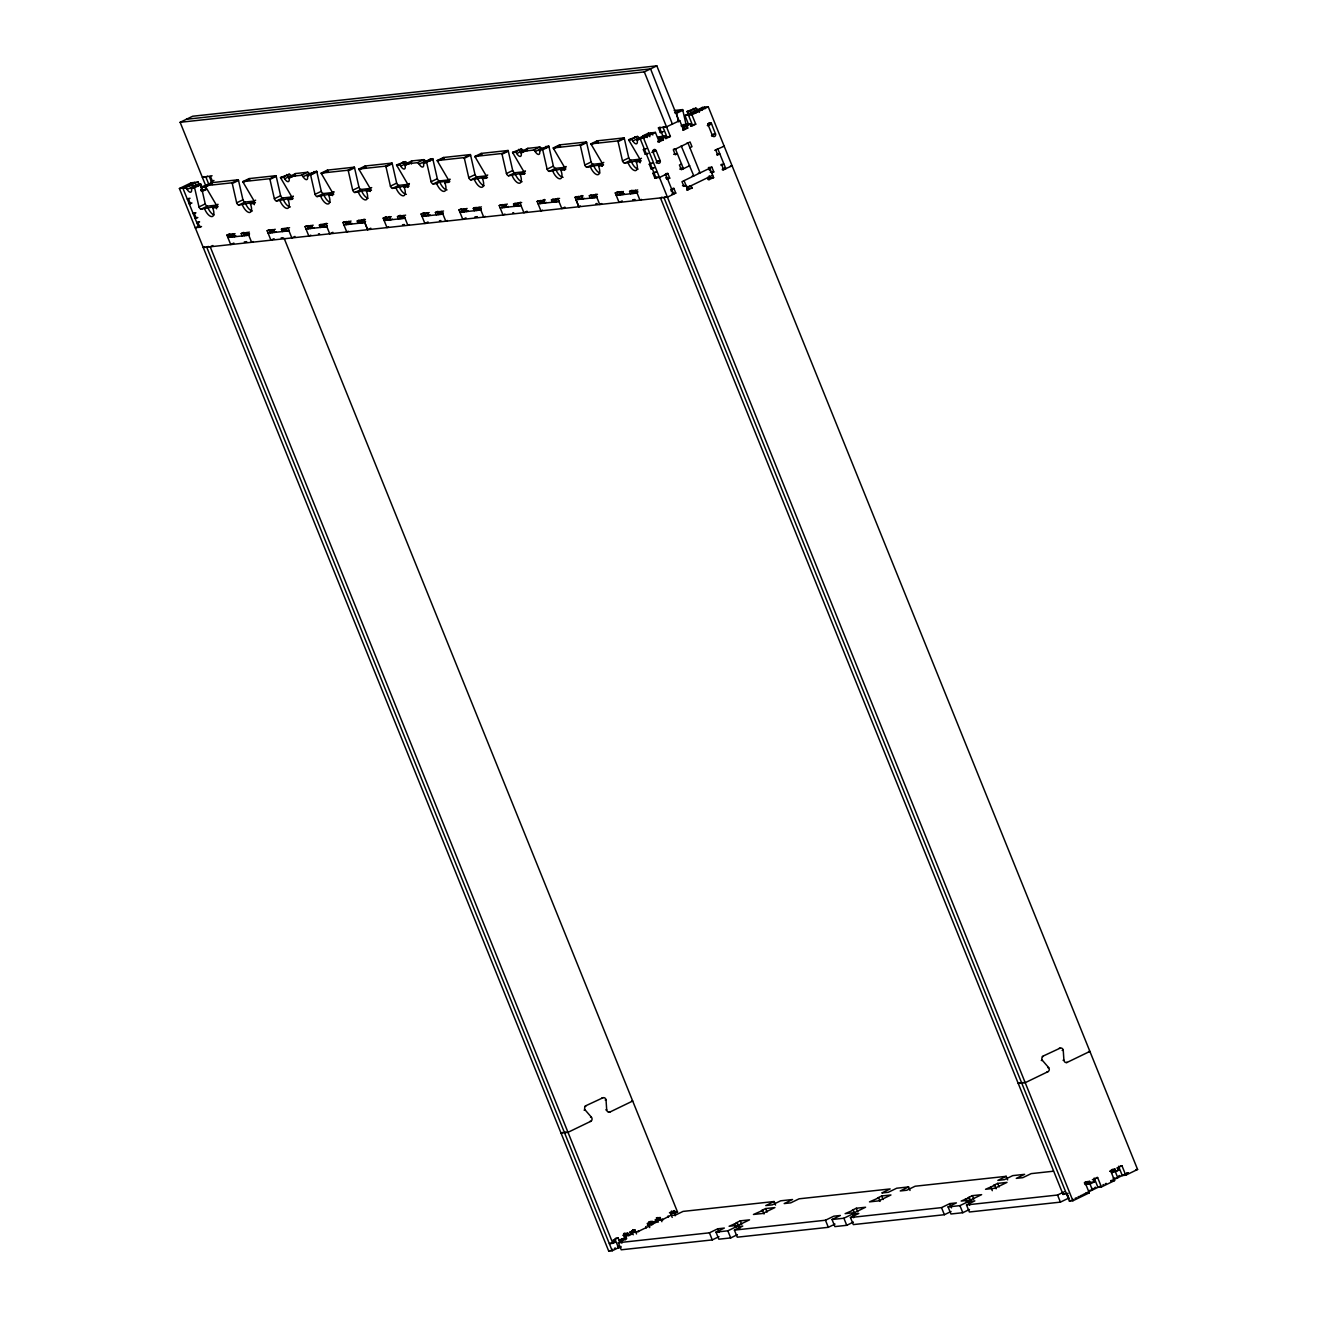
<?xml version="1.0" encoding="UTF-8"?>
<svg xmlns="http://www.w3.org/2000/svg" width="1317" height="1317" viewBox="0 0 1317 1317"><rect width="100%" height="100%" fill="white"/><g stroke="black" fill="none" stroke-linecap="round" stroke-linejoin="round"><path stroke-width="1.5" d="M318.434 233.866L319.521 233.751M672.427 124.177L650.565 68.879L186.388 119.271M681.333 146.203L693.812 175.935L692.149 176.116M206.028 186.405L180.133 122.3L192.644 116.242L656.821 65.85L679.078 120.95M621.064 1246.491L612.207 1250.771L608.734 1251.15L179.408 188.512L191.228 182.8L198.192 182.042L199.624 185.582M202.9 177.334L204.036 176.593M207.51 176.215L205.864 177.021L209.09 184.989M179.408 188.512L185.335 187.87L191.591 184.841A2.568 1.119 64.2 0 1 193.319 186.306A5.136 2.222 64.2 0 0 194.159 187.508M189.697 186.487L189.138 185.104L198.192 182.042M202.39 177.4L212.07 175.754M185.335 187.87A2.568 1.119 64.2 0 1 187.063 189.335L200.596 183.87A2.568 1.119 64.2 0 1 200.826 184.545L205.238 203.905A2.568 1.119 64.2 0 0 207.345 206.143L217.717 205.008M187.063 189.335A5.136 2.222 64.2 0 0 190.521 192.233A5.136 2.222 64.2 0 0 191.442 188.858A2.568 1.119 64.2 0 1 191.887 187.162L200.596 183.87M191.442 188.858L193.006 188.101M193.78 187.722L195.739 186.767M196.529 186.388L197.698 185.829A2.568 1.119 64.2 0 1 198.159 184.133M216.614 208.794A9.005 3.902 64.2 0 0 215.823 206.39L201.089 209.173A2.568 1.119 64.2 0 1 198.982 206.934L194.57 187.574L200.826 184.545M212.827 180.61L211.263 181.367L213.98 180.478M200.892 186.586L208.037 185.746L200.875 187.574M204.579 208.794A9.005 3.902 64.2 0 0 211.971 216.614A9.005 3.902 64.2 0 0 212.695 207.905L216.169 207.526A2.568 1.119 64.2 0 0 216.383 205.04L205.436 186.388A2.568 1.119 64.2 0 1 205.123 185.73L211.379 182.701L238.295 179.77A2.568 1.119 64.2 0 1 238.525 180.462L242.937 199.805A2.568 1.119 64.2 0 0 245.044 202.044L254.477 201.024M201.748 187.475L204.563 186.125L205.205 187.738M205.436 186.388L211.691 183.359L212.383 184.528M200.875 190.735L202.637 189.697M205.222 187.113L206.176 189.467L202.011 191.492L201.057 189.121M188.907 198.406L187.327 199.163L190.06 198.274M205.123 185.73L232.039 182.8L238.295 179.77M190.8 203.131L189.236 203.888L191.969 202.999M254.313 204.695A9.005 3.902 64.2 0 0 253.523 202.308L238.789 205.073A2.568 1.119 64.2 0 1 236.665 202.834L232.269 183.491L238.525 180.462M242.262 204.695A9.005 3.902 64.2 0 0 249.67 212.514A9.005 3.902 64.2 0 0 250.395 203.822L253.868 203.444A2.568 1.119 64.2 0 0 254.082 200.958L243.135 182.306A2.568 1.119 64.2 0 1 242.805 181.631L249.078 178.602L275.994 175.688A2.568 1.119 64.2 0 1 276.224 176.363L280.62 195.723A2.568 1.119 64.2 0 0 282.743 197.962L293.115 196.826M243.135 182.306L249.39 179.277L250.082 180.445M198.982 206.934L205.238 203.905M201.089 209.173L207.345 206.143M195.377 212.679L193.22 213.716L195.937 212.844M242.805 181.631L269.738 178.717L275.994 175.688M216.383 205.04L217.947 204.283M293.131 198.587L291.567 199.344A9.005 3.902 64.2 0 0 291.222 198.209L276.488 200.991A2.568 1.119 64.2 0 1 274.364 198.752L269.952 179.392L276.224 176.363M212.695 207.905L215.823 206.39M216.169 207.526L218.128 206.588M197.089 217.503L195.13 218.441L197.846 217.552M279.961 200.612A9.005 3.902 64.2 0 0 287.369 208.432A9.005 3.902 64.2 0 0 288.077 199.723L291.567 199.344A2.568 1.119 64.2 0 0 291.765 196.859L280.834 178.207A2.568 1.119 64.2 0 1 280.505 177.548L289.213 174.239A2.568 1.119 64.2 0 1 290.942 175.704A5.136 2.222 64.2 0 0 291.765 176.906M280.834 178.207L289.213 174.239M280.505 177.548L282.957 177.268A2.568 1.119 64.2 0 1 284.686 178.733L295.782 173.531L307.635 172.247A2.568 1.119 64.2 0 1 309.363 173.696A5.136 2.222 64.2 0 0 309.972 174.618M236.665 202.834L242.937 199.805M198.834 221.832L196.875 222.771L199.608 221.882M284.686 178.733A5.136 2.222 64.2 0 0 288.143 181.647A5.136 2.222 64.2 0 0 289.065 178.256L290.629 177.499M291.403 177.12L295.321 175.227A2.568 1.119 64.2 0 1 295.782 173.531M238.789 205.073L245.044 202.044M289.065 178.256A2.568 1.119 64.2 0 1 289.51 176.56L301.379 175.276L307.635 172.247M196.875 227.117L195.295 227.874L201.517 226.606M198.044 226.54L199.608 225.783M301.379 175.276A2.568 1.119 64.2 0 1 303.108 176.725L309.363 173.696M200.875 226.491L198.785 227.495L182.882 188.133L194.702 182.421L195.607 184.627M303.108 176.725A5.136 2.222 64.2 0 0 306.565 179.639A5.136 2.222 64.2 0 0 307.487 176.264A2.568 1.119 64.2 0 1 307.931 174.568L316.64 171.276A2.568 1.119 64.2 0 1 316.87 171.951L321.282 191.311A2.568 1.119 64.2 0 0 323.389 193.55L333.761 192.414M254.082 200.958L255.646 200.2M307.931 174.568L316.64 171.276M250.395 203.822L253.523 202.308M307.487 176.264L309.051 175.507M311.01 174.552L312.952 173.614M332.493 195.607A9.005 3.902 64.2 0 0 331.868 193.797L317.134 196.579A2.568 1.119 64.2 0 1 315.026 194.34L310.614 174.98L316.87 171.951M253.868 203.444L255.432 202.686M320.624 196.2A9.005 3.902 64.2 0 0 328.015 204.02A9.005 3.902 64.2 0 0 328.74 195.311L332.213 194.932A2.568 1.119 64.2 0 0 332.427 192.447L321.48 173.795A2.568 1.119 64.2 0 1 321.167 173.12L327.423 170.107L354.339 167.177A2.568 1.119 64.2 0 1 354.569 167.852L358.981 187.212A2.568 1.119 64.2 0 0 361.088 189.45L370.521 188.43M321.48 173.795L327.735 170.766L328.427 171.934M274.364 198.752L280.62 195.723M276.488 200.991L282.743 197.962M291.765 196.859L293.345 196.101M321.167 173.136L348.083 170.206L354.339 167.177M288.077 199.723L291.222 198.209M370.192 191.508A9.005 3.902 64.2 0 0 369.567 189.697L354.833 192.48A2.568 1.119 64.2 0 1 352.709 190.241L348.314 170.881L354.569 167.852M358.306 192.101A9.005 3.902 64.2 0 0 365.714 199.921A9.005 3.902 64.2 0 0 366.439 191.212L369.912 190.85A2.568 1.119 64.2 0 0 370.126 188.347L359.179 169.712A2.568 1.119 64.2 0 1 358.85 169.037L365.122 166.008L392.038 163.078A2.568 1.119 64.2 0 1 392.268 163.769L396.664 183.129A2.568 1.119 64.2 0 0 398.788 185.351L409.159 184.232M359.179 169.712L365.435 166.683L366.126 167.835M233.866 243.052L230.722 244.567L226.903 235.117L229.635 233.8M204.81 246.789L203.246 247.547L667.423 197.155L675.769 193.122L673.876 188.397L672.345 188.561M226.903 235.117L230.788 234.113M235.233 235.513L232.105 237.027L231.15 234.656L233.109 233.718M315.026 194.34L321.282 191.311M208.316 246.411L206.736 247.168L612.207 1250.771M231.15 234.656L235.035 233.652M231.002 235.957L227.874 237.472L248.765 235.216M212.844 245.522L210.21 246.789L612.833 1243.314L614.924 1242.293L613.096 1240.038M231.743 236.484L230.179 237.241L229.224 234.87M232.516 236.105L234.475 235.15M235.99 236.023L234.426 236.78L233.471 234.41M317.134 196.579L323.389 193.55M244.32 234.887L242.163 235.941L241.209 233.57L243.563 232.434M241.209 233.57L245.094 232.566M249.555 233.949L246.427 235.463L245.472 233.109L247.036 232.352M245.472 233.109L249.357 232.105M358.85 169.037L385.782 166.107L392.038 163.078M332.427 192.447L333.991 191.689M407.891 187.426A9.005 3.902 64.2 0 0 407.266 185.615L392.532 188.38A2.568 1.119 64.2 0 1 390.408 186.158L385.996 166.798L392.268 163.769M246.049 234.92L244.485 235.677L243.53 233.323M246.839 234.541L248.403 233.784M328.74 195.311L331.868 193.797M332.213 194.932L333.777 194.175M396.005 188.002A9.005 3.902 64.2 0 0 403.414 195.838A9.005 3.902 64.2 0 0 404.121 187.129L407.611 186.751A2.568 1.119 64.2 0 0 407.809 184.265L396.878 165.613A2.568 1.119 64.2 0 1 396.549 164.938L405.257 161.645A2.568 1.119 64.2 0 1 406.986 163.11A5.136 2.222 64.2 0 0 407.595 164.032M396.878 165.613L405.257 161.645M274.084 238.673L270.94 240.204L267.137 230.755L269.08 229.816M396.549 164.938L399.002 164.674A2.568 1.119 64.2 0 1 400.73 166.14L411.826 160.937L423.679 159.653A2.568 1.119 64.2 0 1 425.407 161.102A5.136 2.222 64.2 0 0 426.017 162.024M267.137 230.755L271.022 229.751M352.709 190.241L358.981 187.212M274.693 231.529L272.339 232.665L271.384 230.294L272.948 229.537M400.73 166.14A5.136 2.222 64.2 0 0 404.187 169.037A5.136 2.222 64.2 0 0 405.109 165.662L406.673 164.905M408.632 163.95L411.365 162.633A2.568 1.119 64.2 0 1 411.826 160.937M271.384 230.294L275.269 229.29M272.8 230.837L268.092 233.109L288.983 230.837M273.92 231.166L270.397 232.862L269.458 230.508M253.177 241.538L251.613 242.295L247.794 232.862M354.833 192.48L361.088 189.45M405.109 165.662A2.568 1.119 64.2 0 1 405.554 163.966L417.423 162.682L423.679 159.653M276.224 231.644L274.66 232.401L273.706 230.047M285.13 230.245L282.398 231.562L281.443 229.207L283.007 228.45M281.443 229.207L285.328 228.187M288.999 229.965L286.645 231.101L285.69 228.746L287.254 227.989M417.423 162.682A2.568 1.119 64.2 0 1 419.152 164.131L425.407 161.102M419.152 164.131A5.136 2.222 64.2 0 0 422.609 167.045A5.136 2.222 64.2 0 0 423.531 163.654A2.568 1.119 64.2 0 1 423.975 161.958L432.684 158.666A2.568 1.119 64.2 0 1 432.914 159.357L437.326 178.717A2.568 1.119 64.2 0 0 439.434 180.939L449.805 179.82M370.126 188.347L371.69 187.59M285.69 228.746L289.575 227.726M423.975 161.958L432.684 158.666M366.439 191.212L369.567 189.697M423.531 163.654L425.095 162.896M425.473 162.715L432.914 159.357M286.283 230.557L284.719 231.315L283.764 228.944M369.912 190.85L371.476 190.092M426.428 161.695A2.568 1.119 64.2 0 1 426.659 162.386L431.071 181.746A2.568 1.119 64.2 0 0 433.178 183.968L436.668 183.59A9.005 3.902 64.2 0 0 444.059 191.426A9.005 3.902 64.2 0 0 444.784 182.717L448.257 182.339A2.568 1.119 64.2 0 0 448.471 179.853L437.524 161.201A2.568 1.119 64.2 0 1 437.211 160.526L443.467 157.497L470.383 154.583A2.568 1.119 64.2 0 1 470.613 155.258L475.025 174.618A2.568 1.119 64.2 0 0 477.133 176.857L486.566 175.836M437.524 161.201L443.78 158.172L444.471 159.341M310.812 235.134L308.853 236.089L305.034 226.639L306.598 225.882M305.034 226.639L308.919 225.635M390.408 186.158L396.664 183.129M312.59 227.413L310.252 228.549L309.297 226.178L310.861 225.421M309.297 226.178L313.183 225.174M309.116 227.495L305.988 229.01L326.879 226.738M309.874 227.989L308.31 228.746L307.355 226.392M392.532 188.38L398.788 185.351M294.975 236.418L291.831 237.933L288.011 228.483M314.137 227.528L312.573 228.285L311.619 225.931M323.241 226.03L320.311 227.446L319.356 225.092L320.92 224.334M319.356 225.092L323.241 224.088M327.291 225.668L324.558 226.985L323.603 224.631L326.336 223.297M407.809 184.265L409.389 183.507M323.603 224.631L327.489 223.61M437.211 160.526L464.127 157.612L470.383 154.583M404.121 187.129L407.266 185.615M486.055 178.322A9.005 3.902 64.2 0 0 485.611 177.104L470.877 179.886A2.568 1.119 64.2 0 1 468.753 177.647L464.358 158.287L470.613 155.258M324.196 226.442L322.632 227.199L321.677 224.845M180.133 122.3L644.309 71.908L656.821 65.85M407.611 186.751L409.175 185.993M474.35 179.507A9.005 3.902 64.2 0 0 481.759 187.327A9.005 3.902 64.2 0 0 482.483 178.618L485.957 178.239A2.568 1.119 64.2 0 0 486.171 175.754L475.223 157.102A2.568 1.119 64.2 0 1 474.894 156.443L481.166 153.414L508.082 150.484A2.568 1.119 64.2 0 1 508.313 151.175L512.708 170.519A2.568 1.119 64.2 0 0 514.832 172.757L525.203 171.638M475.223 157.102L481.479 154.073L482.17 155.241M348.33 231.216L346.766 231.973L342.947 222.524L344.511 221.766M342.947 222.524L346.832 221.519M350.898 223.1L348.149 224.433L347.194 222.063L348.758 221.305M431.071 181.746L437.326 178.717M347.194 222.063L351.079 221.058M347.046 223.363L343.918 224.878L364.809 222.606L367.657 229.701L370.801 228.187M347.787 223.874L346.223 224.631L345.268 222.277M332.872 232.302L329.744 233.817L325.925 224.367M352.034 223.413L350.47 224.17L349.515 221.816M433.178 183.968L439.434 180.939M360.167 222.392L358.208 223.33L357.253 220.976L358.817 220.219M357.253 220.976L361.138 219.972M436.668 183.59L439.796 182.075L447.912 181.203A9.005 3.902 64.2 0 1 448.356 182.404M365.599 221.355L362.471 222.869L361.517 220.515L364.249 219.182M361.517 220.515L365.402 219.511M474.894 156.443L501.826 153.513L508.082 150.484M448.471 179.853L450.035 179.096M523.738 174.223A9.005 3.902 64.2 0 0 523.31 173.021L508.576 175.787A2.568 1.119 64.2 0 1 506.452 173.548L502.04 154.204L508.313 151.175M362.093 222.326L360.529 223.083L359.574 220.729M444.784 182.717L447.912 181.203M448.257 182.339L449.821 181.581M512.05 175.408A9.005 3.902 64.2 0 0 519.458 183.244A9.005 3.902 64.2 0 0 520.166 174.535L523.656 174.157A2.568 1.119 64.2 0 0 523.853 171.671L512.922 153.019A2.568 1.119 64.2 0 1 512.593 152.344L521.302 149.051A2.568 1.119 64.2 0 1 523.03 150.5A5.136 2.222 64.2 0 0 523.425 151.126M512.922 153.019L521.302 149.051M388.548 226.853L386.984 227.611L383.181 218.161L386.309 216.647M512.593 152.344L515.046 152.081A2.568 1.119 64.2 0 1 516.774 153.529L523.03 150.5M516.774 153.529A5.136 2.222 64.2 0 0 520.231 156.443A5.136 2.222 64.2 0 0 521.153 153.068A2.568 1.119 64.2 0 1 521.598 151.373L527.87 148.344L539.723 147.06A2.568 1.119 64.2 0 1 541.452 148.508A5.136 2.222 64.2 0 0 542.061 149.43M383.181 218.161L387.066 217.157M468.753 177.647L475.025 174.618M390.342 219.116L388.383 220.054L387.428 217.7L389.783 216.564M521.153 153.068L522.717 152.311M523.096 152.114L527.409 150.039A2.568 1.119 64.2 0 1 527.87 148.344M387.428 217.7L391.314 216.696M387.28 219.001L384.136 220.515L405.027 218.243M388.021 219.511L386.441 220.268L385.502 217.914M470.877 179.886L477.133 176.857M521.598 151.373L533.467 150.089L539.723 147.06M392.268 219.05L390.705 219.807L389.75 217.453M400.977 217.733L398.442 218.968L397.487 216.614L400.22 215.28M397.487 216.614L401.372 215.593M405.043 217.371L402.689 218.507L401.734 216.153L403.298 215.395M533.467 150.089A2.568 1.119 64.2 0 1 535.196 151.537L541.452 148.508M535.196 151.537A5.136 2.222 64.2 0 0 538.653 154.451A5.136 2.222 64.2 0 0 539.575 151.06A2.568 1.119 64.2 0 1 540.019 149.364L548.728 146.072A2.568 1.119 64.2 0 1 548.959 146.747L553.37 166.107A2.568 1.119 64.2 0 0 555.478 168.346L565.849 167.226M486.171 175.754L487.734 174.996M401.734 216.153L405.62 215.132M540.019 149.364L548.728 146.072M482.483 178.618L485.611 177.104M539.575 151.06L541.139 150.303M564.581 170.403A9.005 3.902 64.2 0 0 563.956 168.609L549.222 171.375A2.568 1.119 64.2 0 1 547.115 169.136L542.703 149.776L548.959 146.747M402.327 217.964L400.763 218.721L399.808 216.35M485.957 178.239L487.52 177.482M552.712 170.996A9.005 3.902 64.2 0 0 560.104 178.816A9.005 3.902 64.2 0 0 560.828 170.123L564.302 169.745A2.568 1.119 64.2 0 0 564.516 167.259L553.568 148.607A2.568 1.119 64.2 0 1 553.255 147.932L559.511 144.903L586.427 141.989A2.568 1.119 64.2 0 1 586.658 142.664L591.07 162.024A2.568 1.119 64.2 0 0 593.177 164.263L602.61 163.226M553.568 148.607L559.824 145.578L560.515 146.747M428.041 221.964L424.897 223.495L421.078 214.045L423.827 212.728M421.078 214.045L424.963 213.041M506.452 173.548L512.708 170.519M428.634 214.803L426.296 215.939L425.342 213.584L427.284 212.63M425.342 213.584L429.227 212.58M425.177 214.885L422.049 216.4L442.94 214.128M425.918 215.395L424.354 216.153L423.399 213.798M508.576 175.787L514.832 172.757M409.439 224.581L407.875 225.339L404.056 215.889M430.182 214.934L428.618 215.692L427.663 213.338M439.285 213.436L436.355 214.852L435.4 212.498L437.738 211.362M435.4 212.498L439.285 211.477M443.335 213.074L440.602 214.391L439.648 212.037L441.211 211.28M523.853 171.671L525.434 170.914M439.648 212.037L443.533 211.016M553.255 147.932L580.171 145.018L586.427 141.989M520.166 174.535L523.31 173.021M602.281 166.321A9.005 3.902 64.2 0 0 601.655 164.51L586.921 167.292A2.568 1.119 64.2 0 1 584.797 165.053L580.402 145.693L586.658 142.664M440.24 213.848L438.676 214.605L437.721 212.235M440.619 213.65L442.578 212.712M523.656 174.157L525.22 173.4M590.395 166.913A9.005 3.902 64.2 0 0 597.803 174.733A9.005 3.902 64.2 0 0 598.527 166.024L602.001 165.646A2.568 1.119 64.2 0 0 602.215 163.16L591.267 144.508A2.568 1.119 64.2 0 1 590.938 143.849L597.21 140.82L624.126 137.89A2.568 1.119 64.2 0 1 624.357 138.565L628.752 157.925A2.568 1.119 64.2 0 0 630.876 160.164L640.309 159.143M591.267 144.508L597.523 141.479L598.214 142.648M465.955 217.848L462.81 219.379L458.991 209.93L461.329 208.794M458.991 209.93L462.876 208.926M466.942 210.506L464.193 211.823L463.238 209.469L464.802 208.712M547.115 169.136L553.37 166.107M463.238 209.469L467.123 208.465M463.09 210.769L459.962 212.284L480.853 210.012M463.831 211.28L462.267 212.037L461.312 209.683M464.226 211.099L466.169 210.144M447.352 220.466L445.788 221.223L441.969 211.774M468.078 210.819L466.514 211.576L465.56 209.222M474.976 209.485L477.396 209.222L474.252 210.736L473.297 208.382L475.256 207.428M549.222 171.375L555.478 168.346M473.297 208.382L477.182 207.362M481.248 208.959L478.515 210.276L477.561 207.921L479.125 207.164M477.561 207.921L481.446 206.901M590.938 143.849L617.871 140.919L624.126 137.89M674.633 112.818L682.585 109.607A2.568 1.119 64.2 0 1 682.815 110.282L686.108 124.802M564.516 167.259L566.08 166.502M640.144 162.814A9.005 3.902 64.2 0 0 639.354 160.411L624.62 163.193A2.568 1.119 64.2 0 1 622.497 160.954L618.085 141.594L624.357 138.565M678.485 121.79L676.543 113.311L682.815 110.282M478.137 209.732L476.573 210.49L475.618 208.119M478.927 209.354L480.096 208.777M560.828 170.123L563.956 168.609M564.302 169.745L565.866 168.988M628.094 162.814A9.005 3.902 64.2 0 0 635.502 170.634A9.005 3.902 64.2 0 0 636.21 161.925L639.7 161.563A2.568 1.119 64.2 0 0 639.897 159.061L628.966 140.425A2.568 1.119 64.2 0 1 628.637 139.75L637.346 136.458A2.568 1.119 64.2 0 1 639.074 137.906A5.136 2.222 64.2 0 0 639.683 138.828M689.466 115.633L687.425 112.143A2.568 1.119 64.2 0 1 687.095 111.468L695.804 108.175A2.568 1.119 64.2 0 1 697.533 109.624L684.955 115.501L688.775 124.934L684.593 126.959L683.655 124.605L681.103 125.839M628.966 140.425L637.346 136.458M687.425 112.143L695.804 108.175M663.472 131.535L660.344 132.605L658.434 127.897L659.998 127.14M504.987 214.062L503.028 215.017L499.225 205.567L500.789 204.81M628.637 139.75L631.09 139.487A2.568 1.119 64.2 0 1 632.818 140.935L639.074 137.906M663.389 139.832L659.916 140.211L658.961 137.857L662.435 137.478L663.389 139.832L659.224 141.857L655.405 132.408L648.441 133.165L642.943 135.832L646.417 135.453L647.19 137.544M632.818 140.935A5.136 2.222 64.2 0 0 636.276 143.849A5.136 2.222 64.2 0 0 637.198 140.458A2.568 1.119 64.2 0 1 637.642 138.779L643.914 135.75A2.568 1.119 64.2 0 0 643.453 137.429L640.325 138.944M1118.528 1166.269L1122.298 1175.571L1125.772 1175.192L1137.592 1169.463L708.266 106.825L702.373 107.451L696.117 110.48A2.568 1.119 64.2 0 0 695.656 112.175A5.136 2.222 64.2 0 1 695.804 113.147M499.225 205.567L503.11 204.547M584.797 165.053L591.07 162.024M665.332 137.594L666.896 136.836L663.077 127.387L664.723 126.58M506.387 206.522L504.427 207.46L503.473 205.106L505.037 204.349M637.198 140.458L638.761 139.701M695.656 112.175L701.912 109.146A2.568 1.119 64.2 0 1 702.373 107.451M503.473 205.106L507.358 204.086M637.642 138.779L643.585 138.12L655.405 132.408M687.737 128.062L684.264 128.44L683.309 126.07L686.783 125.691L687.737 128.062L683.572 130.07L679.753 120.621L666.056 127.058M684.955 115.501L691.919 114.744L708.266 106.825M504.065 206.917L502.485 207.674L501.53 205.304M485.265 216.35L483.701 217.107L479.882 207.658M586.921 167.292L593.177 164.263M660.344 132.605L661.908 131.848M508.313 206.456L506.749 207.213L505.794 204.843M516.824 205.238L514.486 206.374L513.531 204.003L515.095 203.246M513.531 204.003L517.416 202.999M520.692 204.958L518.733 205.913L517.779 203.542L520.528 202.225M602.215 163.16L603.779 162.403M517.779 203.542L521.664 202.538M598.527 166.024L601.655 164.51M518.371 205.37L516.807 206.127L515.852 203.756M602.001 165.646L603.565 164.888M658.961 137.857L661.776 136.491L662.253 137.676M683.309 126.07L687.128 124.226L687.787 125.839M662.435 137.478L665.25 136.112L666.204 138.466L670.386 136.458L644.309 71.908M686.783 125.691L690.602 123.847L691.557 126.202L695.738 124.177L691.919 114.744M665.25 136.112L658.286 136.869L659.241 139.223L663.422 137.215L670.386 136.458M657.825 141.215L659.916 140.211M682.947 129.066L684.264 128.44M690.684 125.313L695.738 124.177M648.211 153.398L645.297 154.369L643.387 149.644L644.951 148.887M542.505 210.144L540.941 210.901L537.122 201.452L538.686 200.694M646.499 148.574L643.387 149.644M537.122 201.452L541.007 200.431M622.497 160.954L628.752 157.925M544.678 202.209L542.341 203.345L541.386 200.991L544.514 199.476M541.386 200.991L545.271 199.97M541.205 202.291L538.077 203.806L558.968 201.534M541.962 202.802L540.398 203.559L539.443 201.188M624.62 163.193L630.876 160.164M527.063 211.214L523.919 212.745L520.1 203.295M546.226 202.341L544.662 203.098L543.707 200.727M645.297 154.369L647.256 153.43M708.052 124.012L710.011 123.057M555.132 200.925L552.399 202.258L551.444 199.888L553.008 199.13M710.785 123.123L708.052 124.456L711.526 124.078L707.525 125.675M551.444 199.888L555.33 198.883M559.001 200.661L556.647 201.797L555.692 199.427L558.046 198.291M639.897 159.061L641.478 158.303M555.692 199.427L559.577 198.423M636.21 161.925L639.354 160.411M556.284 201.254L554.704 202.011L553.766 199.641M639.7 161.563L641.264 160.806M580.418 206.028L578.854 206.785L575.035 197.336L576.599 196.579M575.035 197.336L578.92 196.332M582.591 198.093L580.237 199.229L579.282 196.875L582.032 195.542M579.282 196.875L583.168 195.854M578.871 206.769L576.006 199.69L579.134 198.176M654.302 167.868L651.174 168.938L649.265 164.213L651.224 163.259M652.59 163.045L649.265 164.213M579.875 198.686L578.311 199.443L577.356 197.089M673.629 154.27L677.382 153.776L675.292 154.78L673.382 150.056L690.075 141.973L691.985 146.697L689.894 147.718M564.96 207.115L561.832 208.629L558.013 199.18M584.122 198.225L582.558 198.982L581.604 196.612M593.226 196.727L590.296 198.143L589.341 195.772L590.905 195.015M589.341 195.772L593.226 194.768M597.292 196.348L594.56 197.682L593.605 195.311L595.942 194.175M593.605 195.311L597.49 194.307M651.174 168.938L653.133 167.983M594.181 197.138L592.617 197.896L591.662 195.525M666.781 179.277L669.727 178.174L667.818 173.449L659.471 177.482L654.845 177.993L652.936 173.268L655.273 172.132M656.442 172L652.936 173.268M622.217 200.892L619.072 202.406L615.269 192.973L618.002 191.64M615.269 192.973L619.155 191.953M597.21 203.476L595.811 203.756M623.6 193.352L620.472 194.867L619.517 192.496L621.476 191.558M619.517 192.496L623.402 191.492M681.515 163.999L679.424 165.02L681.333 169.728L689.68 165.695L688.659 165.81M620.109 194.323L618.529 195.081L617.574 192.71M620.883 193.945L622.842 192.99M601.688 203.559L599.729 204.514L595.926 195.064M654.845 177.993L656.409 177.235M658.088 176.857L655.998 177.861L640.095 138.499L651.915 132.787L652.82 134.993M624.357 193.862L622.793 194.62L621.838 192.249M632.868 192.644L630.53 193.78L629.575 191.409L631.913 190.274M714.736 150.336L724.202 146.171L723.296 146.286M629.575 191.409L633.461 190.405M637.905 191.805L634.778 193.319L633.823 190.949L635.387 190.191M679.934 169.103L683.062 167.588M633.823 190.949L637.708 189.944M634.415 192.759L632.851 193.517L631.897 191.163M635.584 192.2L636.753 191.624M716.86 155.044L719.823 153.941L717.205 154.221M641.527 199.394L639.963 200.151L636.144 190.702M711.707 172.922L713.798 171.918L711.888 167.193L681.976 181.664L683.885 186.388L685.959 185.368L682.486 185.746M673.876 188.397L670.913 189.5M720.992 165.284L723.955 164.164L721.123 164.477M662.039 197.155L660.459 197.912L1063.082 1194.437L1068.136 1193.301M665.529 196.776L663.949 197.534L1069.42 1201.137L1072.911 1200.758L1089.258 1192.856L1085.438 1183.407L1089.62 1181.382L1090.575 1183.753L1094.394 1181.892L1093.439 1179.538L1092.353 1179.653M722.375 169.267L725.008 168M686.914 187.738L712.662 175.276M722.473 170.041L732.153 165.843L730.441 166.041M686.75 189.335L688.561 188.446L687.737 186.388M707.789 179.161L710.126 178.025L709.237 175.803M686.783 190.208L692.051 188.068L691.096 185.713L689.351 185.895M708.348 179.787L713.616 177.647L709.797 168.197M585.061 1106.099L602.807 1097.835A2.568 2.288 83.8 0 1 606.034 1099.909L606.693 1109.803A2.568 2.288 83.8 0 0 609.936 1112.025L632.687 1101.028L631.6 1101.144M562.458 1132.39L561.026 1133.081L567.989 1132.324L590.74 1121.327A2.568 2.288 83.8 0 0 591.399 1117.195L585.176 1110.001A2.568 2.288 83.8 0 1 585.933 1106M564.516 1132.702L565.931 1132.011M623.616 1233.963L624.39 1233.585L625.345 1235.955L628.835 1235.576L631.65 1234.21L629.822 1231.938M656.475 1218.06L658.418 1222.077M657.611 1217.517L658.039 1220.135L647.256 1225.353M613.969 1239.939L618.134 1237.914L620.044 1242.639M622.842 1235.33L627.88 1233.206L628.835 1235.576M630.695 1231.839L634.86 1229.831L636.539 1233.963M647.174 1223.542L652.228 1221.435L653.183 1223.789L657.002 1221.946L655.175 1219.674M656.047 1219.575L660.229 1217.567L661.891 1221.699M669.431 1212.776L674.485 1210.669L675.44 1213.023L677.531 1212.019L284.143 238.344M612.306 1242.589L609.359 1243.692L612.833 1243.314M624.373 1236.416L627.995 1234.671M630.119 1233.65L633.691 1231.905L632.802 1229.699M671.44 1210.998L671.95 1213.401L674.913 1212.298M624.653 1237.585L625.822 1237.47L619.089 1240.285L626.711 1238.671L618.364 1242.705L621.229 1249.8L712.283 1239.906L718.967 1236.679M608.734 1251.15L610.084 1250.492M611.648 1249.734L612.504 1249.323M614.348 1248.434L615.335 1247.956M617.475 1246.919L618.628 1246.359M1042.29 1056.464L1060.02 1048.2A2.568 2.288 83.8 0 1 1063.247 1050.275L1063.906 1060.169A2.568 2.288 83.8 0 0 1067.149 1062.391L1089.9 1051.394L1088.583 1051.542M618.364 1242.705L709.419 1232.827L717.765 1228.794L724.334 1228.07L715.987 1232.119L718.852 1239.198L730.705 1237.914L737.388 1234.671M775.548 1205.071L774.116 1201.532L765.77 1205.565L772.322 1204.857L780.668 1200.808L792.538 1199.524L784.191 1203.573L790.743 1202.849L799.09 1198.816L890.16 1188.938L881.814 1192.972L884.135 1192.725L888.366 1192.264L896.712 1188.214L908.582 1186.93L910.014 1190.469M1019.671 1082.755L1018.239 1083.447L1025.202 1082.689L1047.953 1071.692A2.568 2.288 83.8 0 0 1048.612 1067.56L1042.389 1060.366A2.568 2.288 83.8 0 1 1043.146 1056.366M1021.729 1083.068L1023.144 1082.376M737.24 1222.752L729.091 1226.259L738.376 1225.238L749.538 1219.838L740.253 1220.859L736.088 1222.867L737.24 1222.752L739.808 1228.794M762.609 1210.471L753.439 1214.472L762.724 1213.467L774.906 1207.574L765.621 1208.578L761.44 1210.603L762.609 1210.471L764.041 1214.027M715.987 1232.119L727.84 1230.819L736.187 1226.785L742.755 1226.078L734.409 1230.111L737.273 1237.19L828.327 1227.312L835.011 1224.086M734.409 1230.111L825.463 1220.233L833.809 1216.184L840.378 1215.476L832.031 1219.509L834.896 1226.604L846.749 1225.304L853.432 1222.077M853.284 1210.142L845.135 1213.648L854.42 1212.644L865.582 1207.245L856.297 1208.249L852.132 1210.274L853.284 1210.142L854.717 1213.698M878.653 1197.877L869.483 1201.878L878.768 1200.874L890.951 1194.98L881.666 1195.984L877.484 1198.009L878.653 1197.877L880.085 1201.417M832.031 1219.509L843.884 1218.225L852.231 1214.192L858.799 1213.484L850.453 1217.517L853.317 1224.596L944.371 1214.718L951.055 1211.492M908.582 1186.93L900.235 1190.963L906.787 1190.255L915.134 1186.222L1006.204 1176.328L1007.637 1179.867M850.453 1217.517L941.507 1207.623L949.853 1203.59L956.422 1202.882L948.075 1206.915L950.94 1213.994L962.793 1212.71L969.477 1209.483M1006.204 1176.328L997.858 1180.378L1004.41 1179.653L1012.757 1175.62L1024.626 1174.336L1016.28 1178.369L1022.832 1177.661L1031.178 1173.628L1053.452 1171.208M969.328 1197.548L961.18 1201.055L970.464 1200.05L981.626 1194.651L972.341 1195.655L968.176 1197.68L969.328 1197.548L970.761 1201.088M994.697 1185.284L985.528 1189.284L994.812 1188.263L1006.995 1182.386L997.71 1183.39L993.528 1185.415L994.697 1185.284L996.129 1188.823M948.075 1206.915L959.928 1205.631L968.275 1201.598L974.843 1200.874L966.497 1204.923L969.361 1212.002L1060.415 1202.125L1068.762 1198.075L1067.33 1194.535M966.497 1204.923L1057.551 1195.029L1064.235 1191.803M1084.418 1182.6L1085.735 1181.958M1084.912 1183.44L1087.694 1182.09M1110.264 1171.175L1113.046 1169.825M1093.439 1179.538L1097.604 1177.513L1101.424 1186.963L1114.61 1180.592L1110.791 1171.142L1109.704 1171.257M1110.791 1171.142L1114.972 1169.117L1115.927 1171.488L1118.742 1170.122L1116.915 1167.85M1117.787 1167.751L1121.952 1165.743L1125.772 1175.192M1063.082 1194.437L1064.646 1193.679M1086.245 1182.057L1087.085 1184.131L1088.764 1183.324M1111.433 1172.344L1118.742 1170.122M1092.221 1188.807L1093.061 1188.395M1094.707 1187.605L1095.53 1187.21M1118.479 1176.097L1119.763 1175.488M1069.42 1201.137L1070.787 1200.478M1072.334 1199.738L1073.19 1199.326M1075.034 1198.421L1076.45 1197.746M1077.932 1197.021L1079.314 1196.346M1080.516 1195.77L1081.751 1195.178M1082.854 1194.651L1100.65 1186.024M1102.889 1184.954L1103.712 1184.543M1105.358 1183.753L1106.181 1183.357M1110.807 1181.119L1125.459 1174.023M1126.776 1173.398L1128.34 1172.64M673.431 149.265L675.851 148.854M666.962 126.827L658.434 127.897M441.458 212.695L440.569 213.041M672.312 124.028L671.802 124.094M663.011 127.387L664.031 127.288M664.525 127.222L665.546 127.123M681.218 146.072L681.729 146.022M674.172 110.513L682.585 109.607M687.095 111.468L689.548 111.204A2.568 1.119 64.2 0 1 691.277 112.653A5.136 2.222 64.2 0 0 692.1 113.871M695.113 110.579L698.586 110.2L699.393 112.291M677.564 121.115L679.753 120.621M683.655 124.605L690.602 123.847M203.394 177.285L204.415 177.169M204.925 177.12L205.946 177.005M690.701 126.3L691.557 126.202M707.377 125.411L708.25 125.313A1.844 1.646 83.8 0 1 711.295 123.847L707.904 124.177L712.349 135.437A1.926 1.712 83.8 0 0 714.621 136.458A1.926 1.712 83.8 0 0 715.477 133.922L711.18 122.942M682.7 130.169L683.572 130.07M659.241 139.223L662.731 138.845M665.332 138.565L666.204 138.466M713.073 134.186L715.51 133.906L711.476 135.536M200.744 190.06L206.176 189.467M657.907 141.989L659.224 141.857M686.98 143.092L687.984 142.993L700.068 172.906L698.405 173.087M656.08 150.55L652.606 150.928L657.051 162.189A1.926 1.712 83.8 0 0 659.323 163.209A1.926 1.712 83.8 0 0 660.179 160.674L656.08 150.55A1.844 1.646 83.8 0 0 653.051 152.031L652.08 152.163M652.722 151.225L656.195 150.846L652.195 152.443M717.074 149.298L717.946 149.2L725.881 168.872L722.457 169.251M657.776 160.937L660.179 160.674L656.179 162.287M680.379 169.053L683.424 168.724L675.473 149.051M708.398 167.572L711.888 167.193M665.645 173.679L667.818 173.449M664.871 174.552L665.743 174.453L673.695 194.126L671.966 194.323M710.307 172.28L713.798 171.918M667.126 178.454L669.727 178.174M707.608 177.4L709.435 179.655M707.953 178.256L713.616 177.647M281.657 230.475L285.526 230.047M320.525 226.244L323.439 225.931M357.483 222.227L360.397 221.915M513.745 205.271L517.614 204.859M592.485 196.727L593.44 196.612M500.18 207.921L521.071 205.65M576.006 199.69L596.897 197.418M616.224 195.328L637.115 193.056M686.832 188.644L692.051 188.068M672.296 193.5L675.769 193.122M244.287 241.916L246.723 241.653M281.13 237.916L283.089 237.702M402.492 224.746L404.451 224.532M439.434 220.746L440.899 220.581M474.927 216.877L477.347 216.63M512.741 212.778L513.712 212.679M632.654 199.756L635.074 199.509M601.935 1097.934L602.807 1097.835M1059.148 1048.299L1060.02 1048.2M605.162 1100.008L606.034 1099.909M1062.16 1050.39L1063.247 1050.275M584.073 1110.116L585.176 1110.001M1041.286 1060.481L1042.389 1060.366M605.82 1109.885L606.693 1109.803M1063.049 1060.251L1063.906 1060.169M609.063 1112.124L609.936 1112.025M1066.276 1062.49L1067.149 1062.391M590.543 1117.293L591.399 1117.195M1047.756 1067.659L1048.612 1067.56M589.868 1121.409L590.74 1121.327M1047.081 1071.775L1047.953 1071.692M673.613 1210.751L674.485 1210.669M676 1212.183L677.531 1212.019M774.116 1201.532L683.046 1211.41L674.699 1215.443L671.258 1215.048L662.336 1219.789L656.524 1220.299M671.95 1213.401L675.44 1213.023M1120.224 1165.924L1121.952 1165.743M656.442 1217.846L660.229 1217.567M1112.141 1169.43L1114.972 1169.117M652.228 1221.435L648.738 1221.814L649.693 1224.168L653.183 1223.789M653.923 1221.633L655.01 1221.517M1115.927 1171.488L1112.437 1171.867L1111.729 1170.089M1135.863 1169.661L1137.592 1169.463M653.956 1222.275L657.002 1221.946M1126.776 1172.986L1127.862 1172.871M649.001 1225.814L650.17 1225.683L636.984 1232.07L632.341 1232.564M1096.304 1177.661L1097.604 1177.513M632.901 1230.045L634.86 1229.831M1113.128 1178.254L1114.939 1178.057M1116.256 1177.908L1117.771 1177.744L1114.857 1170.517M1087.216 1181.645L1089.62 1181.382M633.691 1231.905L630.152 1232.136M1091.134 1182.254L1094.394 1181.892M623.649 1233.535L627.88 1233.206M1084.566 1183.506L1086.064 1183.308M1114.61 1180.592L1110.955 1180.526M1087.085 1184.131L1090.575 1183.753M630.119 1234.375L631.65 1234.21M615.747 1238.178L618.134 1237.914M1101.424 1186.963L1097.95 1187.341L1094.197 1178.04M1089.801 1190.305L1092.419 1190.025L1089.554 1182.929M612.965 1242.507L614.924 1242.293M1085.768 1193.235L1089.258 1192.856M620.867 1247.479L618.48 1247.742L614.891 1238.885M694.355 110.266L693.68 109.113A2.568 1.119 64.2 0 1 693.351 108.438M519.853 151.159L519.178 149.99A2.568 1.119 64.2 0 1 518.849 149.315M403.809 163.752L403.134 162.584A2.568 1.119 64.2 0 1 402.804 161.909M287.764 176.346L287.09 175.177A2.568 1.119 64.2 0 1 286.76 174.519M705.369 108.57L704.809 107.187L688.445 115.122L692.248 124.555M715.822 150.22L717.732 154.945M721.864 165.185L723.774 169.909M709.237 169.63L709.6 170.519M1111.071 1170.154L1112.141 1172.821M684.066 180.643L687.869 190.092M659.603 127.765L663.735 137.989M1085.537 1181.991L1086.607 1184.641M1084.549 1182.88L1085.257 1184.658M648.441 133.165L649.874 136.705M665.776 177.367L666.254 178.552M670.979 190.257L671.588 191.739M643.585 138.12L1072.911 1200.758M1066.852 1193.531L1068.992 1198.832M1057.551 1195.029L1060.415 1202.125M637.165 191.624L637.51 192.512M622.661 192.743L623.188 194.076M997.71 1183.39L999.142 1186.93M990.861 1187.127L992.294 1190.683M972.341 1195.655L973.773 1199.194M968.275 1201.598L969.707 1205.137M965.361 1199.03L966.793 1202.586M959.928 1205.631L962.793 1212.71M949.853 1203.59L951.516 1207.887M941.507 1207.623L944.371 1214.718M881.666 1195.984L883.098 1199.524M480.886 208.58L481.232 209.485M466.564 210.144L466.926 211.033M856.297 1208.249L857.729 1211.805M852.231 1214.192L853.663 1217.731M843.884 1218.225L846.749 1225.304M825.463 1220.233L828.327 1227.312M765.621 1208.578L767.054 1212.117M363.838 220.252L367.657 229.701M740.253 1220.859L741.685 1224.398M734.425 1224.102L735.857 1227.642M727.84 1230.819L730.705 1237.914M717.765 1228.794L719.197 1232.333M709.419 1232.827L712.283 1239.906M673.827 1211.854L675.358 1215.673M670.304 1212.677L672.213 1217.402M668.015 1216.003L668.493 1217.188M662.566 1218.999L662.928 1219.888M658.912 1218.933L659.455 1220.266M650.219 1221.452L651.767 1225.287M248.798 233.784L249.143 234.673M648.046 1223.444L649.725 1227.576M645.709 1226.637L646.235 1227.954M638.235 1230.769L638.58 1231.658M234.294 234.903L234.838 236.22M210.506 176.511L212.416 181.236M209.354 176.643L212.218 183.721M631.617 1230.802L633.23 1234.786M624.752 1233.42L626.415 1237.552M201.073 186.504L202.703 189.846M623.698 1235.231L625.559 1239.807M621.542 1238.853L621.887 1239.741M620.488 1239.61L621.92 1243.149M192.694 184.709L194.192 188.446M191.228 182.8L192.117 185.006M188.496 199.032L190.405 203.756M194.373 213.601L196.282 218.309M198.044 222.639L199.937 227.364M712.151 135.009A1.926 1.712 83.8 0 1 711.888 136.128M656.804 161.398A1.926 1.712 83.8 0 1 656.475 163.045M701.912 109.146A5.136 2.222 64.2 0 1 702.06 110.118M676.329 112.636A2.568 1.119 64.2 0 1 676.543 113.311M411.365 162.633A5.136 2.222 64.2 0 1 411.546 163.917M385.782 166.107A2.568 1.119 64.2 0 1 385.996 166.798M365.435 166.683A2.568 1.119 64.2 0 1 365.122 166.008M348.083 170.206A2.568 1.119 64.2 0 1 348.314 170.881M327.735 170.766A2.568 1.119 64.2 0 1 327.423 170.107M310.384 174.305A2.568 1.119 64.2 0 1 310.614 174.98M313.742 173.235A2.568 1.119 64.2 0 1 314.203 171.539M295.321 175.227A5.136 2.222 64.2 0 1 295.436 175.885M269.738 178.717A2.568 1.119 64.2 0 1 269.952 179.392M249.39 179.277A2.568 1.119 64.2 0 1 249.078 178.602M232.039 182.8A2.568 1.119 64.2 0 1 232.269 183.491M211.691 183.359A2.568 1.119 64.2 0 1 211.379 182.701M194.34 186.899A2.568 1.119 64.2 0 1 194.57 187.574M197.698 185.829A5.136 2.222 64.2 0 1 197.813 186.471M635.222 137.396A2.568 1.119 64.2 0 1 634.893 136.721M617.871 140.919A2.568 1.119 64.2 0 1 618.085 141.594M597.523 141.479A2.568 1.119 64.2 0 1 597.21 140.82M580.171 145.018A2.568 1.119 64.2 0 1 580.402 145.693M559.824 145.578A2.568 1.119 64.2 0 1 559.511 144.903M542.472 149.101A2.568 1.119 64.2 0 1 542.703 149.776M545.831 148.031A2.568 1.119 64.2 0 1 546.292 146.335M527.409 150.039A5.136 2.222 64.2 0 1 527.524 150.681M501.826 153.513A2.568 1.119 64.2 0 1 502.04 154.204M481.479 154.073A2.568 1.119 64.2 0 1 481.166 153.414M464.127 157.612A2.568 1.119 64.2 0 1 464.358 158.287M443.78 158.172A2.568 1.119 64.2 0 1 443.467 157.497M430.247 158.929A2.568 1.119 64.2 0 0 429.786 160.625A5.136 2.222 64.2 0 1 429.902 161.283M638.152 169.119A9.005 3.902 64.2 0 1 631.222 161.3M599.795 173.054A9.005 3.902 64.2 0 1 593.523 165.399M563.083 177.318A9.005 3.902 64.2 0 1 555.84 169.481M522.108 181.713A9.005 3.902 64.2 0 1 515.177 173.893M484.096 185.763A9.005 3.902 64.2 0 1 477.478 177.993M447.039 189.911A9.005 3.902 64.2 0 1 439.796 182.075M213.963 214.951A9.005 3.902 64.2 0 1 207.707 207.279M252.337 211A9.005 3.902 64.2 0 1 245.39 203.18M290.349 206.934A9.005 3.902 64.2 0 1 283.089 199.097M330.007 202.341A9.005 3.902 64.2 0 1 323.752 194.686M368.052 198.357A9.005 3.902 64.2 0 1 361.434 190.586M406.393 194.323A9.005 3.902 64.2 0 1 399.133 186.487"/></g></svg>
